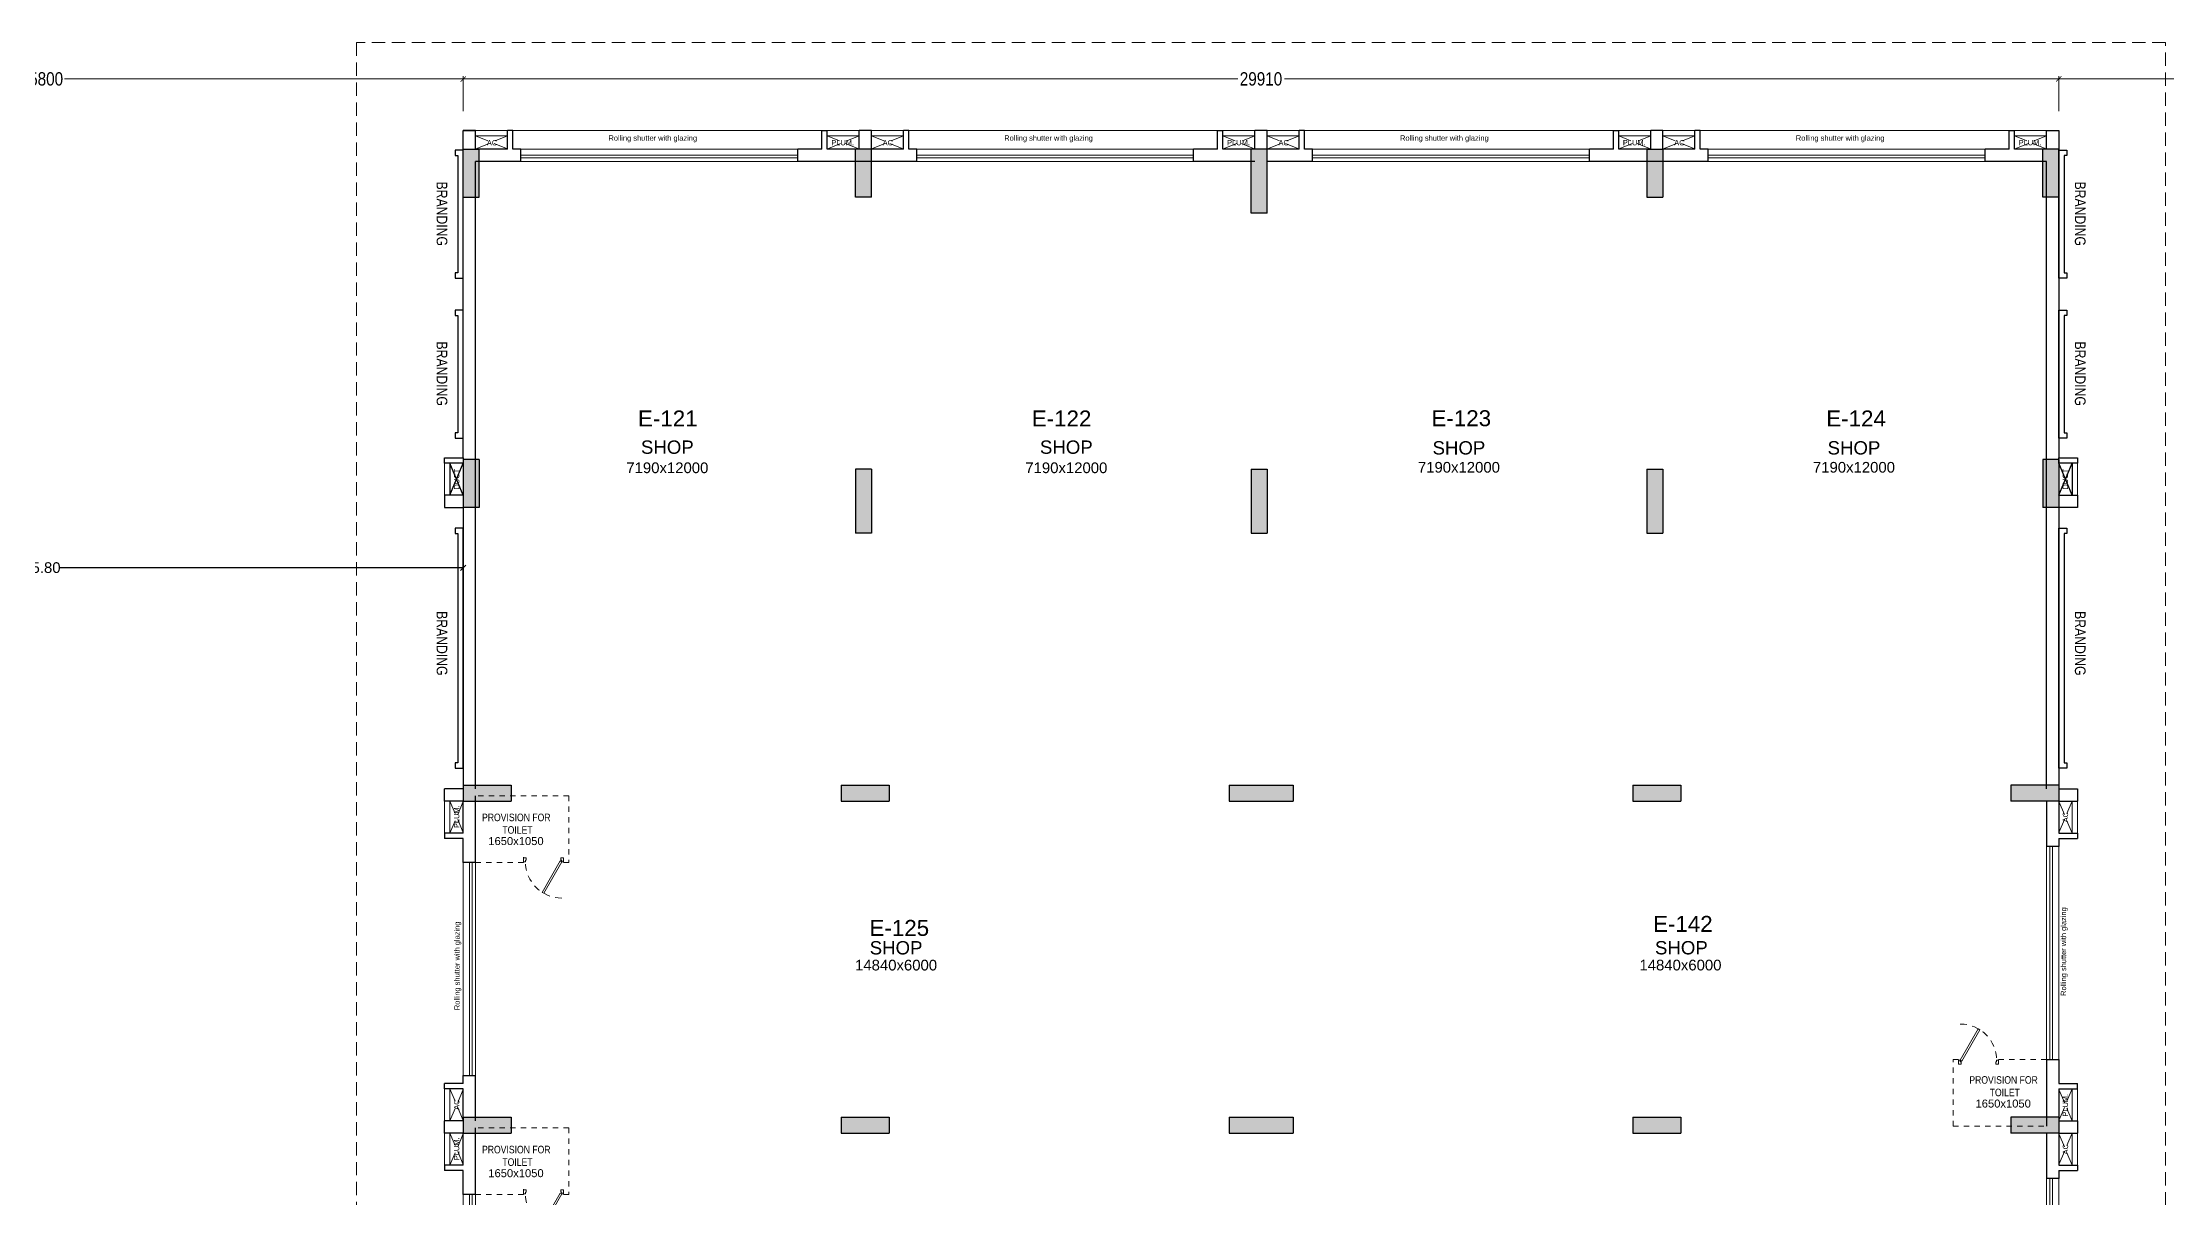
# Model space of a CAD drawing. Header units: metres. Extents: x 9819 to 10514, y 4405 to 4599.
# Drawn here: x 10110.84 to 10150.66, y 4475.27 to 4496.93 of the extents above; entities that cross this region are included whole.
import ezdxf
from ezdxf.enums import TextEntityAlignment as Align

# ---------------------------------------------------------------- set-up
doc = ezdxf.new("R2010")
doc.units = ezdxf.units.M
doc.header["$MEASUREMENT"] = 0
doc.header["$PDMODE"] = 35
doc.header["$PDSIZE"] = 0.3
for name, pattern in [('DASHED2', [0.375, 0.25, -0.125]), ('DOT2', [0.125, 0, -0.125]), ('HIDDEN', [0.375, 0.25, -0.125])]:
    doc.linetypes.add(name, pattern=pattern)
for name, color, linetype in [('A_COL. NO', 4, 'Continuous'), ('A_SIGNAGE', 171, 'Continuous'), ('BG&E - DIMENSIONS', 7, 'Continuous'), ('STRU. COL.', 1, 'Continuous')]:
    doc.layers.add(name, color=color, linetype=linetype)
for name, color, linetype, lineweight in [('A_COMMENTS', 3, 'Continuous', 0), ('A_DOOR-WIN', 23, 'Continuous', 9), ('A_DOTTED', 8, 'HIDDEN', 0), ('A_EXT DIM', 7, 'Continuous', 5), ('A_LEDGE', 252, 'Continuous', 15), ('A_MISC', 8, 'Continuous', 20), ('A_SHOP NO.', 113, 'Continuous', 5), ('A_SILL 0.09', 9, 'Continuous', 9), ('A_STAIRS', 21, 'Continuous', 9), ('A_TEXT', 7, 'Continuous', 5), ('A_WALL', 7, 'Continuous', 30), ('A_Wall Hatch', 8, 'Continuous', 5), ('Doorline', 251, 'DASHED2', 13)]:
    doc.layers.add(name, color=color, linetype=linetype, lineweight=lineweight)
doc.layers.get('A_COL. NO').off()
doc.styles.add('A', font='ARIALN.TTF')
doc.styles.get("Standard").update_dxf_attribs({"font": 'arial.ttf'})
doc.dimstyles.new('DIM IN M SMALL', dxfattribs={"dimtxt": 0.2, "dimasz": 0.1, "dimexe": 0, "dimexo": 0, "dimgap": 0, "dimtad": 0, "dimzin": 3, "dimdsep": 46, "dimtxsty": 'Standard', "dimblk": 'OBLIQUE', "dimcen": 0, "dimclrd": 256, "dimclre": 256, "dimclrt": 256, "dimadec": 0, "dimazin": 0, "dimtfac": 1, "dimtofl": 0, "dimtmove": 1, "dimatfit": 3, "dimfxl": 1, "dimtolj": 1, "dimtzin": 0, "dimlwd": -1, "dimlwe": -1, "dimarcsym": 0})
doc.dimstyles.new('DIM IN MM LARGE', dxfattribs={"dimtxt": 0.25, "dimasz": 0.1, "dimexe": 0.05, "dimexo": 0.05, "dimgap": 0.05, "dimtad": 0, "dimdec": 0, "dimlfac": 1000, "dimzin": 3, "dimdsep": 46, "dimtxsty": 'A', "dimblk1": 'ARCHTICK', "dimblk2": 'ARCHTICK', "dimsah": 1, "dimcen": 0, "dimclrd": 256, "dimclre": 256, "dimclrt": 256, "dimadec": 0, "dimazin": 0, "dimtfac": 1, "dimtdec": 0, "dimtofl": 0, "dimtmove": 2, "dimatfit": 3, "dimfxl": 1, "dimtolj": 1, "dimtzin": 0, "dimlwd": -1, "dimlwe": -1, "dimarcsym": 0})

# ---------------------------------------------------------------- blocks, each defined once
blk = doc.blocks.new('D 750')
at = {"layer": 'A_DOOR-WIN'}
for points in [[(-0.372, 0.665), (-0.035, 0.075), (-0.063, 0.059), (-0.4, 0.649)], [(-0.75, 0.075), (-0.75, 0), (-0.7, 0), (-0.7, 0.043), (-0.715, 0.043), (-0.715, 0.075)], [(0, 0.075), (0, 0), (-0.05, 0), (-0.05, 0.043), (-0.035, 0.043), (-0.035, 0.075)]]:
    blk.add_lwpolyline(points, close=True, dxfattribs=at)
at = {"layer": 'Doorline', "ltscale": 0.5}
blk.add_arc((-0.035, 0.075), 0.68, 90, 180, dxfattribs=at)
blk = doc.blocks.new('Typical shops 1st')
at = {"layer": 'A_DOOR-WIN'}
for p, q in [((30.095, -1.08), (30.095, -5.08)), ((30.145, -1.08), (30.145, -5.08)), ((0.465, -5.38), (0.465, -1.38)), ((0.515, -5.38), (0.515, -1.38))]:
    blk.add_line(p, q, dxfattribs=at)
at = {"layer": 'A_DOTTED'}
for p, q in [((0.1, -0.83), (0.35, -0.23)), ((0.1, -0.23), (0.35, -0.83)), ((30.51, -0.23), (30.26, -0.83)), ((30.51, -0.83), (30.26, -0.23)), ((0.1, -6.23), (0.35, -5.63)), ((0.1, -5.63), (0.35, -6.23)), ((30.51, -5.63), (30.26, -6.23)), ((30.51, -6.23), (30.26, -5.63))]:
    blk.add_line(p, q, dxfattribs=at)
at = {"layer": 'A_LEDGE'}
for p, q in [((0, -0.83), (0, -0.23)), ((0.1, -0.83), (0.1, -0.23)), ((30.51, -0.83), (30.51, -0.23)), ((30.61, -0.83), (30.61, -0.23)), ((0, -5.63), (0, -6.23)), ((0.1, -5.63), (0.1, -6.23)), ((30.51, -5.63), (30.51, -6.23)), ((30.61, -5.63), (30.61, -6.23))]:
    blk.add_line(p, q, dxfattribs=at)
at = {"layer": 'A_MISC', "linetype": 'DASHED2', "ltscale": 0.23}
for p, q in [((2.33, -0.13), (0.58, -0.13)), ((2.33, -0.13), (2.33, -1.38)), ((1.48, -1.38), (0.58, -1.38)), ((28.28, -6.33), (28.28, -5.08)), ((29.13, -5.08), (30.03, -5.08)), ((28.28, -6.33), (30.03, -6.33))]:
    blk.add_line(p, q, dxfattribs=at)
at = {"layer": 'A_MISC'}
for p, q in [((1.48, -1.28), (1.48, -1.38)), ((2.33, -1.38), (2.23, -1.38)), ((28.28, -5.08), (28.38, -5.08))]:
    blk.add_line(p, q, dxfattribs=at)
at = {"layer": 'A_SILL 0.09'}
for p, q in [((30.03, -5.08), (30.03, -1.08)), ((30.26, -1.08), (30.26, -5.08)), ((0.35, -5.38), (0.35, -1.38)), ((0.58, -1.38), (0.58, -5.38))]:
    blk.add_line(p, q, dxfattribs=at)
at = {"layer": 'A_WALL'}
for p, q in [((0, -0.23), (0, 0)), ((30.61, 0), (30.61, -0.23)), ((0.35, -0.23), (0, -0.23)), ((0.35, -0.83), (0.35, -0.23)), ((0.58, -1.38), (0.58, -0.13)), ((30.03, -0.23), (30.03, -1.08)), ((30.26, -0.23), (30.61, -0.23)), ((30.26, -0.23), (30.26, -0.83)), ((0.35, -0.83), (0, -0.83)), ((0, -0.83), (0, -0.93)), ((0.35, -0.93), (0, -0.93)), ((0.35, -1.38), (0.35, -0.93)), ((30.26, -1.08), (30.03, -1.08)), ((30.26, -0.83), (30.61, -0.83)), ((30.26, -0.93), (30.61, -0.93)), ((30.26, -0.93), (30.26, -1.08)), ((30.61, -0.83), (30.61, -0.93)), ((0.58, -1.38), (0.35, -1.38)), ((30.03, -5.08), (30.03, -6.33)), ((30.03, -5.08), (30.26, -5.08)), ((30.26, -5.08), (30.26, -5.53)), ((0.35, -5.53), (0, -5.53)), ((0, -5.63), (0, -5.53)), ((0.35, -5.53), (0.35, -5.38)), ((0.35, -5.38), (0.58, -5.38)), ((0.58, -6.23), (0.58, -5.38)), ((30.26, -5.53), (30.61, -5.53)), ((30.61, -5.63), (30.61, -5.53)), ((0.35, -5.63), (0, -5.63)), ((0.35, -6.23), (0.35, -5.63)), ((30.26, -5.63), (30.26, -6.23)), ((30.26, -5.63), (30.61, -5.63)), ((0.35, -6.23), (0, -6.23)), ((30.26, -6.23), (30.61, -6.23))]:
    blk.add_line(p, q, dxfattribs=at)
at = {"layer": 'A_MISC', "xscale": -1, "rotation": 180}
blk.add_blockref('D 750', (2.23, -1.293), dxfattribs=at)
at = {"layer": 'A_MISC', "xscale": -1}
blk.add_blockref('D 750', (28.38, -5.167), dxfattribs=at)
at = {"char_height": 0.1411, "width": 1.97366, "attachment_point": 1, "style": 'A'}
for insert in [(0.356, -0.466), (28.239, -5.39)]:
    blk.add_mtext('\\pxqc;PROVISION FOR\\P TOILET ', dxfattribs=dict(at, insert=insert))
at = {"layer": 'A_TEXT'}
for s, p in [('PLUM.', (0.274, -0.523)), ('AC', (30.436, -0.531)), ('Rolling shutter with glazing', (30.399, -3.053)), ('Rolling shutter with glazing', (0.282, -3.321)), ('AC', (0.274, -5.923)), ('PLUM.', (30.434, -5.936))]:
    blk.add_text(s, height=0.1, rotation=90, dxfattribs=at).set_placement(p, align=Align.CENTER)
for s, height, p in [('1650x1050', 0.15, (1.337, -1.055)), ('SHOP', 0.25, (8.463, -3.107)), ('SHOP', 0.25, (23.185, -3.106)), ('14840x6000', 0.2, (8.463, -3.407)), ('14840x6000', 0.2, (23.168, -3.406)), ('1650x1050', 0.15, (29.219, -5.979))]:
    blk.add_text(s, height=height, dxfattribs=at).set_placement(p, align=Align.CENTER)
blk = doc.blocks.new('_ARCHTICK')
at = {"color": 0, "linetype": 'ByBlock', "const_width": 0.15}
blk.add_lwpolyline([(-0.5, -0.5), (0.5, 0.5)], dxfattribs=at)
blk = doc.blocks.new('*D4046')
at = {"layer": 'A_EXT DIM', "transparency": 16777216}
for p, q in [((10102.925, 4495.642), (10102.925, 4496.298)), ((10102.925, 4496.248), (10110.4, 4496.248)), ((10118.725, 4496.248), (10111.251, 4496.248)), ((10118.725, 4495.642), (10118.725, 4496.298))]:
    blk.add_line(p, q, dxfattribs=at)
at = {"layer": 'Defpoints', "color": 0, "transparency": 16777216}
for p in [(10118.725, 4496.248), (10102.925, 4495.592), (10118.725, 4495.592)]:
    blk.add_point(p, dxfattribs=at)
at = {"layer": 'A_EXT DIM', "transparency": 16777216, "xscale": 0.1, "yscale": 0.1, "zscale": 0.1, "rotation": 180}
blk.add_blockref('_ARCHTICK', (10102.925, 4496.248), dxfattribs=at)
at = {"layer": 'A_EXT DIM', "transparency": 16777216, "xscale": 0.1, "yscale": 0.1, "zscale": 0.1}
blk.add_blockref('_ARCHTICK', (10118.725, 4496.248), dxfattribs=at)
at = {"layer": 'A_EXT DIM', "transparency": 16777216, "insert": (10110.825, 4496.248), "char_height": 0.25, "attachment_point": 5, "style": 'A'}
blk.add_mtext('\\A1;15800', dxfattribs=at)
blk = doc.blocks.new('*D4047')
at = {"layer": 'A_EXT DIM', "transparency": 16777216}
for p, q in [((10118.725, 4495.642), (10118.725, 4496.298)), ((10118.725, 4496.248), (10133.243, 4496.248)), ((10148.635, 4496.248), (10134.118, 4496.248)), ((10148.635, 4495.642), (10148.635, 4496.298))]:
    blk.add_line(p, q, dxfattribs=at)
at = {"layer": 'Defpoints', "color": 0, "transparency": 16777216}
for p in [(10148.635, 4496.248), (10118.725, 4495.592), (10148.635, 4495.592)]:
    blk.add_point(p, dxfattribs=at)
at = {"layer": 'A_EXT DIM', "transparency": 16777216, "xscale": 0.1, "yscale": 0.1, "zscale": 0.1, "rotation": 180}
blk.add_blockref('_ARCHTICK', (10118.725, 4496.248), dxfattribs=at)
at = {"layer": 'A_EXT DIM', "transparency": 16777216, "xscale": 0.1, "yscale": 0.1, "zscale": 0.1}
blk.add_blockref('_ARCHTICK', (10148.635, 4496.248), dxfattribs=at)
at = {"layer": 'A_EXT DIM', "transparency": 16777216, "insert": (10133.68, 4496.248), "char_height": 0.25, "attachment_point": 5, "style": 'A'}
blk.add_mtext('\\A1;29910', dxfattribs=at)
blk = doc.blocks.new('*D4048')
at = {"layer": 'A_EXT DIM', "transparency": 16777216}
for p, q in [((10148.635, 4495.642), (10148.635, 4496.298)), ((10148.635, 4496.248), (10156.11, 4496.248)), ((10164.435, 4496.248), (10156.961, 4496.248)), ((10164.435, 4495.642), (10164.435, 4496.298))]:
    blk.add_line(p, q, dxfattribs=at)
at = {"layer": 'Defpoints', "color": 0, "transparency": 16777216}
for p in [(10164.435, 4496.248), (10148.635, 4495.592), (10164.435, 4495.592)]:
    blk.add_point(p, dxfattribs=at)
at = {"layer": 'A_EXT DIM', "transparency": 16777216, "xscale": 0.1, "yscale": 0.1, "zscale": 0.1, "rotation": 180}
blk.add_blockref('_ARCHTICK', (10148.635, 4496.248), dxfattribs=at)
at = {"layer": 'A_EXT DIM', "transparency": 16777216, "xscale": 0.1, "yscale": 0.1, "zscale": 0.1}
blk.add_blockref('_ARCHTICK', (10164.435, 4496.248), dxfattribs=at)
at = {"layer": 'A_EXT DIM', "transparency": 16777216, "insert": (10156.535, 4496.248), "char_height": 0.25, "attachment_point": 5, "style": 'A'}
blk.add_mtext('\\A1;15800', dxfattribs=at)
blk = doc.blocks.new('col')
at = {"linetype": 'Continuous'}
blk.add_hatch(color=256, dxfattribs=at).paths.add_polyline_path([(0, 0), (1, 0), (1, 1), (0, 1), (0, 0)])
at = {"linetype": 'Continuous', "lineweight": 25}
for p, q in [((0, 1), (1, 1)), ((0, 1), (0, 0)), ((1, 1), (1, 0)), ((0, 0), (1, 0))]:
    blk.add_line(p, q, dxfattribs=at)
blk = doc.blocks.new('WING-E REVISED COLU.')
at = {"layer": 'STRU. COL.', "zscale": 0.23}
for p, xscale, yscale, rotation in [((5452.425, -8836.166), -0.3, 0.9, 180), ((5460.075, -8836.166), 0.3, 0.9, 180), ((5467.495, -8836.166), 0.3, 1.2, 180), ((5474.915, -8836.166), -0.9000000000000005, 0.3000000000000001, 90), ((5482.335, -8836.166), 0.3, 0.9, 180), ((5467.495, -8842.171), -1.2, 0.3, 90), ((5474.915, -8842.171), -1.2, 0.3, 90)]:
    blk.add_blockref('col', p, dxfattribs=dict(at, xscale=xscale, yscale=yscale, rotation=rotation))
for p, xscale, yscale in [((5452.725, -8842.886), -0.3, 0.9), ((5482.335, -8842.886), -0.3, 0.9), ((5460.075, -8843.371), -0.3, 1.2), ((5452.425, -8848.396), 0.9, 0.3), ((5459.51, -8848.396), 0.9, 0.3), ((5466.78, -8848.396), 1.2, 0.3), ((5474.35, -8848.396), 0.9, 0.3), ((5482.335, -8848.396), -0.9, 0.3), ((5452.425, -8854.626), 0.9, 0.3), ((5459.51, -8854.626), 0.9, 0.3), ((5466.78, -8854.626), 1.2, 0.3), ((5474.35, -8854.626), 0.9, 0.3), ((5482.335, -8854.626), -0.9, 0.3)]:
    blk.add_blockref('col', p, dxfattribs=dict(at, xscale=xscale, yscale=yscale))
blk = doc.blocks.new('_Oblique')
at = {"color": 0, "linetype": 'ByBlock', "lineweight": -2}
blk.add_line((-0.5, -0.5), (0.5, 0.5), dxfattribs=at)
blk = doc.blocks.new('*D4094')
at = {"layer": 'BG&E - DIMENSIONS', "linetype": 'DOT2', "transparency": 16777216}
for p, q in [((10102.925, 4487.201), (10102.925, 4487.081)), ((10118.725, 4487.201), (10118.725, 4487.081))]:
    blk.add_line(p, q, dxfattribs=at)
at = {"layer": 'BG&E - DIMENSIONS', "transparency": 16777216}
for p, q in [((10102.925, 4487.081), (10110.498, 4487.081)), ((10118.725, 4487.081), (10111.153, 4487.081))]:
    blk.add_line(p, q, dxfattribs=at)
at = {"layer": 'Defpoints', "color": 0, "transparency": 16777216}
for p in [(10102.925, 4487.321), (10118.725, 4487.321), (10118.725, 4487.081)]:
    blk.add_point(p, dxfattribs=at)
at = {"layer": 'BG&E - DIMENSIONS', "transparency": 16777216, "xscale": 0.1, "yscale": 0.1, "zscale": 0.1, "rotation": 180}
blk.add_blockref('_Oblique', (10102.925, 4487.081), dxfattribs=at)
at = {"layer": 'BG&E - DIMENSIONS', "transparency": 16777216, "xscale": 0.1, "yscale": 0.1, "zscale": 0.1}
blk.add_blockref('_Oblique', (10118.725, 4487.081), dxfattribs=at)
at = {"layer": 'BG&E - DIMENSIONS', "transparency": 16777216, "insert": (10110.825, 4487.081), "char_height": 0.2, "attachment_point": 5}
blk.add_mtext('\\A1;15.80', dxfattribs=at)
blk = doc.blocks.new('A$C4010bc27')
at = {"layer": 'A_DOOR-WIN'}
for p, q in [((-8.57, 11.962), (-13.76, 11.962)), ((-1.15, 11.962), (-6.34, 11.962)), ((-8.57, 11.912), (-13.76, 11.912)), ((-1.15, 11.912), (-6.34, 11.912))]:
    blk.add_line(p, q, dxfattribs=at)
at = {"layer": 'A_DOTTED'}
for p, q in [((-14.01, 12.327), (-14.61, 12.077)), ((-14.61, 12.327), (-14.01, 12.077)), ((-8.02, 12.327), (-7.42, 12.077)), ((-7.42, 12.327), (-8.02, 12.077)), ((-6.59, 12.327), (-7.19, 12.077)), ((-7.19, 12.327), (-6.59, 12.077)), ((-0.6, 12.327), (0, 12.077)), ((0, 12.327), (-0.6, 12.077))]:
    blk.add_line(p, q, dxfattribs=at)
at = {"layer": 'A_LEDGE'}
for p, q in [((-14.01, 12.427), (-14.61, 12.427)), ((-8.02, 12.427), (-7.42, 12.427)), ((-6.59, 12.427), (-7.19, 12.427)), ((-0.6, 12.427), (0, 12.427)), ((-14.01, 12.327), (-14.61, 12.327)), ((-8.02, 12.327), (-7.42, 12.327)), ((-6.59, 12.327), (-7.19, 12.327)), ((-0.6, 12.327), (0, 12.327))]:
    blk.add_line(p, q, dxfattribs=at)
at = {"layer": 'A_SILL 0.09'}
for p, q in [((-8.57, 12.077), (-13.76, 12.077)), ((-1.15, 12.077), (-6.34, 12.077)), ((-13.76, 11.847), (-8.57, 11.847)), ((-6.34, 11.847), (-1.15, 11.847))]:
    blk.add_line(p, q, dxfattribs=at)
at = {"layer": 'A_STAIRS'}
for p, q in [((-13.91, 12.427), (-8.12, 12.427)), ((-6.49, 12.427), (-0.7, 12.427))]:
    blk.add_line(p, q, dxfattribs=at)
at = {"layer": 'A_WALL'}
for p, q in [((-14.61, 12.427), (-14.84, 12.427)), ((-14.61, 12.077), (-14.61, 12.427)), ((-14.01, 12.077), (-14.01, 12.427)), ((-13.91, 12.427), (-14.01, 12.427)), ((-13.91, 12.077), (-13.91, 12.427)), ((-8.12, 12.077), (-8.12, 12.427)), ((-8.12, 12.427), (-8.02, 12.427)), ((-8.02, 12.077), (-8.02, 12.427)), ((-7.42, 12.077), (-7.42, 12.427)), ((-7.19, 12.427), (-7.42, 12.427)), ((-7.19, 12.077), (-7.19, 12.427)), ((-6.59, 12.077), (-6.59, 12.427)), ((-6.49, 12.427), (-6.59, 12.427)), ((-6.49, 12.077), (-6.49, 12.427)), ((-0.7, 12.077), (-0.7, 12.427)), ((-0.7, 12.427), (-0.6, 12.427)), ((-0.6, 12.077), (-0.6, 12.427)), ((0, 12.077), (0, 12.427)), ((-14.01, 12.077), (-14.61, 12.077)), ((-13.76, 12.077), (-13.91, 12.077)), ((-13.76, 11.847), (-13.76, 12.077)), ((-8.57, 11.847), (-8.57, 12.077)), ((-8.12, 12.077), (-8.57, 12.077)), ((-7.42, 12.077), (-8.02, 12.077)), ((-6.59, 12.077), (-7.19, 12.077)), ((-6.34, 12.077), (-6.49, 12.077)), ((-6.34, 11.847), (-6.34, 12.077)), ((-1.15, 11.847), (-1.15, 12.077)), ((-0.7, 12.077), (-1.15, 12.077)), ((0, 12.077), (-0.6, 12.077)), ((-13.76, 11.847), (-14.61, 11.847)), ((-7.12, 11.847), (-8.57, 11.847)), ((-6.34, 11.847), (-7.12, 11.847)), ((0, 11.847), (-1.15, 11.847))]:
    blk.add_line(p, q, dxfattribs=at)
blk.add_lwpolyline([(-14.61, 0.077), (-14.61, 11.847)], dxfattribs=at)
at = {"layer": 'A_TEXT'}
for s, height, p in [('AC', 0.1, (-14.301, 12.146)), ('Rolling shutter with glazing', 0.1, (-11.288, 12.234)), ('PLUM.', 0.1, (-7.728, 12.148)), ('AC', 0.1, (-6.881, 12.146)), ('Rolling shutter with glazing', 0.1, (-3.868, 12.234)), ('PLUM.', 0.1, (-0.308, 12.148)), ('SHOP', 0.25, (-11.015, 6.361)), ('SHOP', 0.25, (-3.535, 6.361)), ('7190x12000', 0.2, (-11.015, 5.999)), ('7190x12000', 0.2, (-3.535, 5.999))]:
    blk.add_text(s, height=height, dxfattribs=at).set_placement(p, align=Align.CENTER)
blk = doc.blocks.new('A$C8ff66d5d')
at = {"layer": 'A_DOOR-WIN'}
for p, q in [((6.04, 11.885), (0.85, 11.885)), ((6.04, 11.835), (0.85, 11.835)), ((13.46, 11.885), (8.27, 11.885)), ((13.46, 11.835), (8.27, 11.835))]:
    blk.add_line(p, q, dxfattribs=at)
at = {"layer": 'A_DOTTED'}
for p, q in [((0.6, 12.25), (0, 12)), ((0, 12.25), (0.6, 12)), ((6.59, 12.25), (7.19, 12)), ((7.19, 12.25), (6.59, 12)), ((8.02, 12.25), (7.42, 12)), ((7.42, 12.25), (8.02, 12)), ((14.01, 12.25), (14.61, 12)), ((14.61, 12.25), (14.01, 12))]:
    blk.add_line(p, q, dxfattribs=at)
at = {"layer": 'A_LEDGE'}
for p, q in [((0.6, 12.35), (0, 12.35)), ((6.59, 12.35), (7.19, 12.35)), ((8.02, 12.35), (7.42, 12.35)), ((14.01, 12.35), (14.61, 12.35)), ((0.6, 12.25), (0, 12.25)), ((6.59, 12.25), (7.19, 12.25)), ((8.02, 12.25), (7.42, 12.25)), ((14.01, 12.25), (14.61, 12.25))]:
    blk.add_line(p, q, dxfattribs=at)
at = {"layer": 'A_SILL 0.09'}
for p, q in [((6.04, 12), (0.85, 12)), ((13.46, 12), (8.27, 12)), ((0.85, 11.77), (6.04, 11.77)), ((8.27, 11.77), (13.46, 11.77))]:
    blk.add_line(p, q, dxfattribs=at)
at = {"layer": 'A_STAIRS'}
for p, q in [((0.7, 12.35), (6.49, 12.35)), ((8.12, 12.35), (13.91, 12.35))]:
    blk.add_line(p, q, dxfattribs=at)
at = {"layer": 'A_WALL'}
for p, q in [((0, 12.35), (-0.23, 12.35)), ((0, 12), (0, 12.35)), ((0.6, 12), (0.6, 12.35)), ((0.7, 12.35), (0.6, 12.35)), ((0.7, 12), (0.7, 12.35)), ((6.49, 12), (6.49, 12.35)), ((6.49, 12.35), (6.59, 12.35)), ((6.59, 12), (6.59, 12.35)), ((7.19, 12), (7.19, 12.35)), ((7.42, 12.35), (7.19, 12.35)), ((7.42, 12), (7.42, 12.35)), ((8.02, 12), (8.02, 12.35)), ((8.12, 12.35), (8.02, 12.35)), ((8.12, 12), (8.12, 12.35)), ((13.91, 12), (13.91, 12.35)), ((13.91, 12.35), (14.01, 12.35)), ((14.01, 12), (14.01, 12.35)), ((14.61, 12), (14.61, 12.35)), ((0.6, 12), (0, 12)), ((0.85, 12), (0.7, 12)), ((0.85, 11.77), (0.85, 12)), ((6.04, 11.77), (6.04, 12)), ((6.49, 12), (6.04, 12)), ((7.19, 12), (6.59, 12)), ((8.02, 12), (7.42, 12)), ((8.27, 12), (8.12, 12)), ((8.27, 11.77), (8.27, 12)), ((13.46, 11.77), (13.46, 12)), ((13.91, 12), (13.46, 12)), ((14.61, 12), (14.01, 12)), ((0.85, 11.77), (0, 11.77)), ((7.49, 11.77), (6.04, 11.77)), ((8.27, 11.77), (7.49, 11.77)), ((14.61, 11.77), (13.46, 11.77)), ((14.61, 0), (14.61, 11.77))]:
    blk.add_line(p, q, dxfattribs=at)
at = {"layer": 'A_TEXT'}
for s, height, p in [('AC', 0.1, (0.309, 12.069)), ('Rolling shutter with glazing', 0.1, (3.322, 12.157)), ('PLUM.', 0.1, (6.882, 12.071)), ('AC', 0.1, (7.729, 12.069)), ('Rolling shutter with glazing', 0.1, (10.742, 12.157)), ('PLUM.', 0.1, (14.302, 12.071)), ('SHOP', 0.25, (3.595, 6.271)), ('SHOP', 0.25, (11.001, 6.271)), ('7190x12000', 0.2, (3.595, 5.931)), ('7190x12000', 0.2, (11.001, 5.931))]:
    blk.add_text(s, height=height, dxfattribs=at).set_placement(p, align=Align.CENTER)

msp = doc.modelspace()

# ---------------------------------------------------------------- linework, layer by layer
at = {"layer": 'A_COMMENTS'}
for points in [[(10118.4755, 4488.4428), (10118.7255, 4488.4428), (10118.7255, 4489.0428), (10118.4755, 4489.0428)], [(10148.8855, 4488.4428), (10148.6355, 4488.4428), (10148.6355, 4489.0428), (10148.8855, 4489.0428)]]:
    msp.add_lwpolyline(points, close=True, dxfattribs=at)
at = {"layer": 'A_DOTTED'}
msp.add_lwpolyline([(10194.3455, 4418.6228), (10196.3455, 4418.6228), (10196.3455, 4496.9328), (10162.4355, 4496.9328), (10162.4355, 4464.2428), (10150.6355, 4464.2428), (10150.6355, 4496.9328), (10116.7255, 4496.9328), (10116.7255, 4464.2428), (10104.9255, 4464.2428), (10104.9255, 4496.9328), (10071.0155, 4496.9328), (10071.0155, 4424.8528), (10104.9255, 4424.8528), (10104.9255, 4458.0028), (10116.7255, 4458.0028), (10116.7255, 4418.6228), (10150.6355, 4418.6228), (10150.6355, 4458.0028), (10162.4355, 4458.0028), (10162.4355, 4418.6228), (10196.3455, 4418.6228)], dxfattribs=at)
at = {"layer": 'A_LEDGE'}
for p, q in [((10118.3755, 4489.0428), (10118.3755, 4488.4428)), ((10148.9855, 4489.0428), (10148.9855, 4488.4428))]:
    msp.add_line(p, q, dxfattribs=at)
at = {"layer": 'A_SIGNAGE', "color": 6}
for points in [[(10118.7255, 4494.9128), (10118.5755, 4494.9128), (10118.5755, 4494.8128), (10118.6255, 4494.8128), (10118.6255, 4492.6128), (10118.5755, 4492.6128), (10118.5755, 4492.5128), (10118.7255, 4492.5128)], [(10148.6355, 4494.9128), (10148.7855, 4494.9128), (10148.7855, 4494.8128), (10148.7355, 4494.8128), (10148.7355, 4492.6128), (10148.7855, 4492.6128), (10148.7855, 4492.5128), (10148.6355, 4492.5128)], [(10118.7255, 4491.9128), (10118.5755, 4491.9128), (10118.5755, 4491.8128), (10118.6255, 4491.8128), (10118.6255, 4489.6128), (10118.5755, 4489.6128), (10118.5755, 4489.5128), (10118.7255, 4489.5128)], [(10148.6355, 4491.9128), (10148.7855, 4491.9128), (10148.7855, 4491.8128), (10148.7355, 4491.8128), (10148.7355, 4489.6128), (10148.7855, 4489.6128), (10148.7855, 4489.5128), (10148.6355, 4489.5128)], [(10118.7255, 4487.8228), (10118.5755, 4487.8228), (10118.5755, 4487.7228), (10118.6255, 4487.7228), (10118.6255, 4483.4228), (10118.5755, 4483.4228), (10118.5755, 4483.3228), (10118.7255, 4483.3228)], [(10148.6355, 4487.8228), (10148.7855, 4487.8228), (10148.7855, 4487.7228), (10148.7355, 4487.7228), (10148.7355, 4483.4228), (10148.7855, 4483.4228), (10148.7855, 4483.3228), (10148.6355, 4483.3228)]]:
    msp.add_lwpolyline(points, close=True, dxfattribs=at)
at = {"layer": 'A_WALL'}
for p, q in [((10148.4055, 4495.2828), (10148.6355, 4495.2828)), ((10148.6355, 4495.2828), (10148.6355, 4489.1428))]:
    msp.add_line(p, q, dxfattribs=at)
for points in [[(10118.7255, 4489.1428), (10118.7255, 4495.2828), (10118.9555, 4495.2828)], [(10118.7255, 4488.4428), (10118.4755, 4489.0428), (10118.4755, 4488.4428), (10118.7255, 4489.0428), (10118.7255, 4488.4428), (10118.3755, 4488.4428), (10118.3755, 4488.2128), (10118.7255, 4488.2128), (10118.7255, 4482.9328), (10118.3755, 4482.9328)], [(10148.6355, 4488.4428), (10148.8855, 4489.0428), (10148.8855, 4488.4428), (10148.6355, 4489.0428), (10148.6355, 4488.4428), (10148.9855, 4488.4428), (10148.9855, 4488.2128), (10148.6355, 4488.2128), (10148.6355, 4482.9328), (10148.9855, 4482.9328)]]:
    msp.add_lwpolyline(points, dxfattribs=at)
for points in [[(10118.3755, 4489.0428), (10118.3755, 4489.1428), (10118.7255, 4489.1428), (10118.7255, 4489.0428)], [(10148.6355, 4489.0428), (10148.6355, 4489.1428), (10148.9855, 4489.1428), (10148.9855, 4489.0428)]]:
    msp.add_lwpolyline(points, close=True, dxfattribs=at)

# ---------------------------------------------------------------- block references
at = {"layer": 'A_COL. NO'}
msp.add_blockref('WING-E REVISED COLU.', (4666.3003, 13331.0986), dxfattribs=at)
at = {"layer": 'A_WALL'}
for name, p in [('A$C4010bc27', (10133.5655, 4482.8557)), ('A$C8ff66d5d', (10133.7955, 4482.9328))]:
    msp.add_blockref(name, p, dxfattribs=at)
at = {"layer": 'A_Wall Hatch'}
for p in [(10118.3755, 4482.9328), (10118.3755, 4476.7028)]:
    msp.add_blockref('Typical shops 1st', p, dxfattribs=at)

# ---------------------------------------------------------------- texts
at = {"layer": 'A_SHOP NO.'}
for s, p in [('E-121', (10122.559, 4489.7294)), ('E-122', (10129.941, 4489.7294)), ('E-123', (10137.4346, 4489.7347)), ('E-124', (10144.8362, 4489.7294)), ('E-125', (10126.8992, 4480.1737)), ('E-142', (10141.5883, 4480.2493))]:
    msp.add_text(s, height=0.3, dxfattribs=at).set_placement(p, align=Align.CENTER)
at = {"layer": 'A_SIGNAGE', "color": 6, "char_height": 0.2, "rotation": 270, "style": 'A'}
for insert, attachment_point in [((10118.4255, 4494.324), 1), ((10148.9355, 4494.324), 7), ((10118.4255, 4491.324), 1), ((10148.9355, 4491.324), 7), ((10118.4255, 4486.2663), 1), ((10148.9355, 4486.2663), 7)]:
    msp.add_mtext_dynamic_manual_height_columns('BRANDING', width=1.232295, gutter_width=1, heights=[0], dxfattribs=dict(at, insert=insert, attachment_point=attachment_point))
at = {"layer": 'A_TEXT'}
for p in [(10118.6517, 4488.7404), (10148.8093, 4488.7404)]:
    msp.add_text('DUCT', height=0.1, rotation=90, dxfattribs=at).set_placement(p, align=Align.CENTER)

# ---------------------------------------------------------------- dimensions: what is measured, and where the dimension line sits
at = {"layer": 'A_EXT DIM'}
for base, p1, p2, picture, middle in [((10118.7255, 4496.2482), (10102.9255, 4495.5919), (10118.7255, 4495.5919), '*D4046', (10110.8255, 4496.2482)), ((10148.6355, 4496.2482), (10118.7255, 4495.5919), (10148.6355, 4495.5919), '*D4047', (10133.6805, 4496.2482)), ((10164.4355, 4496.2482), (10148.6355, 4495.5919), (10164.4355, 4495.5919), '*D4048', (10156.5355, 4496.2482))]:
    dim = msp.add_linear_dim(base=base, p1=p1, p2=p2, dimstyle='DIM IN MM LARGE', override={"dimpost": '\\X'}, dxfattribs=at)
    dim.commit()
    dim.dimension.update_dxf_attribs({"geometry": picture, "text_midpoint": middle})
at = {"layer": 'BG&E - DIMENSIONS'}
dim = msp.add_linear_dim(base=(10118.7255, 4487.0806), p1=(10102.9255, 4487.3209), p2=(10118.7255, 4487.3209), dimstyle='DIM IN M SMALL', override={"dimfxl": 0.12, "dimfxlon": 1}, dxfattribs=at)
dim.commit()
dim.dimension.update_dxf_attribs({"geometry": '*D4094', "text_midpoint": (10110.8255, 4487.0806)})

doc.saveas('drawing.dxf')
